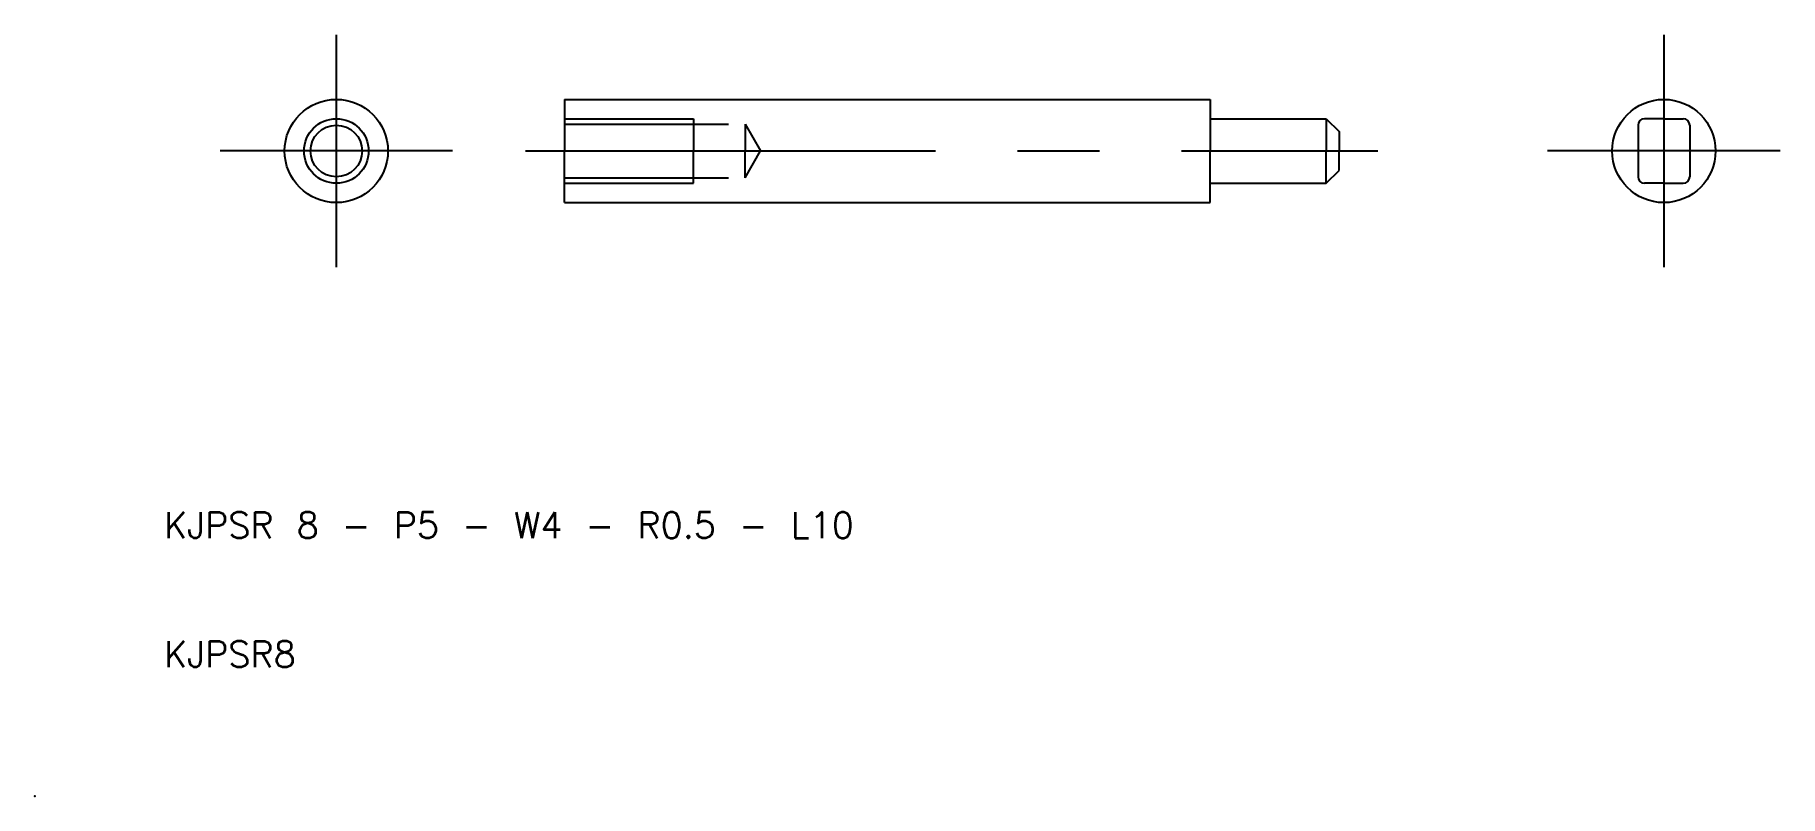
# Model space of a CAD drawing. Extents: x 0 to 135, y 0 to 59.
import ezdxf

# ---------------------------------------------------------------- set-up
doc = ezdxf.new("R2010")
doc.units = 0
doc.linetypes.add('CENTER', pattern=[50.8, 31.75, -6.35, 6.35, -6.35])
doc.linetypes.add('DASHED', pattern=[19.05, 12.7, -6.35])
doc.layers.get('0').update_dxf_attribs({"linetype": 'CONTINUOUS'})
doc.layers.add('CENTER', color=1, linetype='CENTER')
doc.styles.get("Standard").update_dxf_attribs({"font": 'txt.shx'})

msp = doc.modelspace()

# ---------------------------------------------------------------- linework, layer by layer
at = {"color": 7, "linetype": 'CONTINUOUS'}
for p, q in [((41, 54), (91, 54)), ((41, 54), (41, 50)), ((91, 54), (91, 52.5)), ((91, 52.5), (100, 52.5)), ((91, 52.5), (91, 50)), ((100, 52.5), (100, 50)), ((100, 52.5), (101, 51.5)), ((101, 51.5), (101, 50)), ((124.14, 52), (124.14, 48)), ((126.14, 52.5), (124.64, 52.5)), ((126.14, 52.5), (127.64, 52.5)), ((128.14, 52), (128.14, 48)), ((41, 46), (41, 50)), ((91, 47.5), (91, 50)), ((100, 47.5), (100, 50)), ((101, 48.5), (101, 50)), ((91, 46), (91, 47.5)), ((91, 47.5), (100, 47.5)), ((100, 47.5), (101, 48.5)), ((126.14, 47.5), (124.64, 47.5)), ((126.14, 47.5), (127.64, 47.5)), ((41, 46), (91, 46))]:
    msp.add_line(p, q, dxfattribs=at)
at = {"color": 3, "linetype": 'DASHED'}
for p, q in [((41, 52.5), (51, 52.5)), ((41, 52.07), (55, 52.07)), ((51, 52.5), (51, 50)), ((55, 52.07), (56.19, 50)), ((55, 52.07), (55, 50)), ((51, 47.5), (51, 50)), ((55, 47.93), (56.19, 50)), ((55, 47.93), (55, 50)), ((41, 47.93), (55, 47.93)), ((41, 47.5), (51, 47.5))]:
    msp.add_line(p, q, dxfattribs=at)
at = {"color": 7, "linetype": 'CONTINUOUS'}
for centre, radius in [((23.34, 50), 4), ((126.14, 50), 4), ((23.34, 50), 2)]:
    msp.add_circle(centre, radius, dxfattribs=at)
at = {"color": 3, "linetype": 'CONTINUOUS'}
msp.add_circle((23.34, 50), 2.5, dxfattribs=at)
at = {"color": 7, "linetype": 'CONTINUOUS'}
for centre, start, end in [((124.64, 52), 90, 180), ((127.64, 52), 0, 90), ((124.64, 48), 180, 270), ((127.64, 48), 270, 0)]:
    msp.add_arc(centre, 0.5, start, end, dxfattribs=at)
msp.add_point((0, 0))
at = {"layer": 'CENTER', "color": 1, "linetype": 'CENTER'}
for p, q in [((23.34, 59), (23.34, 41)), ((126.14, 59), (126.14, 41)), ((32.34, 50), (14.34, 50)), ((38, 50), (104, 50)), ((135.14, 50), (117.14, 50))]:
    msp.add_line(p, q, dxfattribs=at)

# ---------------------------------------------------------------- texts
at = {"color": 7, "linetype": 'CONTINUOUS'}
for s, p in [('KJPSR 8 - P5 - W4 - R0.5 - L10', (10, 20)), ('KJPSR8', (10, 10))]:
    msp.add_text(s, height=2, dxfattribs=at).set_placement(p)

doc.saveas('drawing.dxf')
